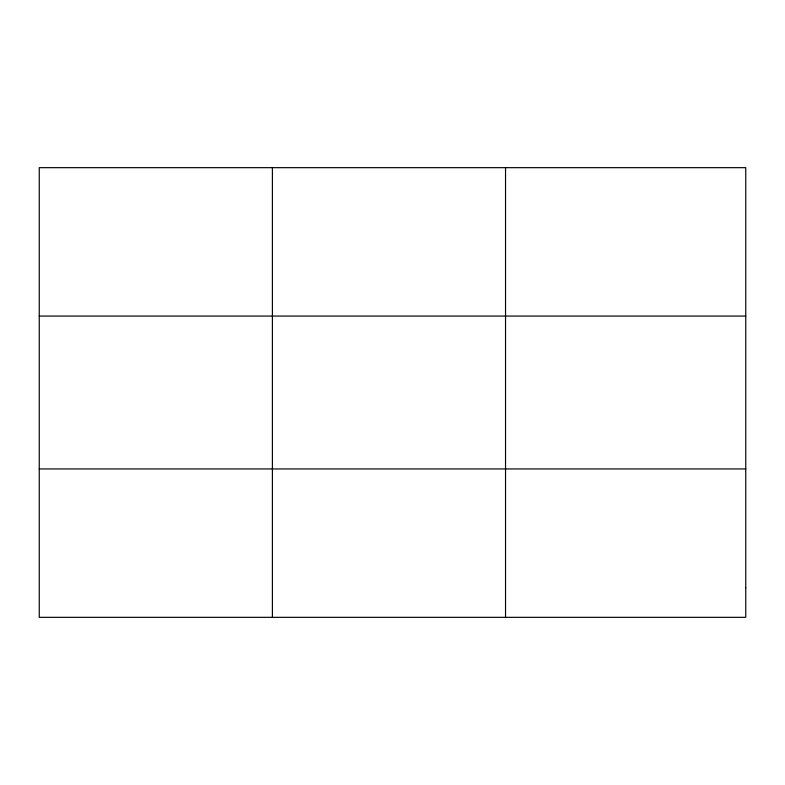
<?xml version="1.0" encoding="UTF-8"?>
<svg xmlns="http://www.w3.org/2000/svg" width="785" height="785" viewBox="0 0 785 785"><rect width="100%" height="100%" fill="white"/><g stroke="black" fill="none" stroke-linecap="round" stroke-linejoin="round"><path stroke-width="1.18" d="M272.395 167.666L272.395 617.334M505.54 167.666L505.54 617.334M39.25 316.061L745.75 316.061M39.25 468.939L745.75 468.939M745.75 587.661L745.75 617.334L39.25 617.334L39.25 167.666L745.75 167.666L745.75 587.661"/></g></svg>
